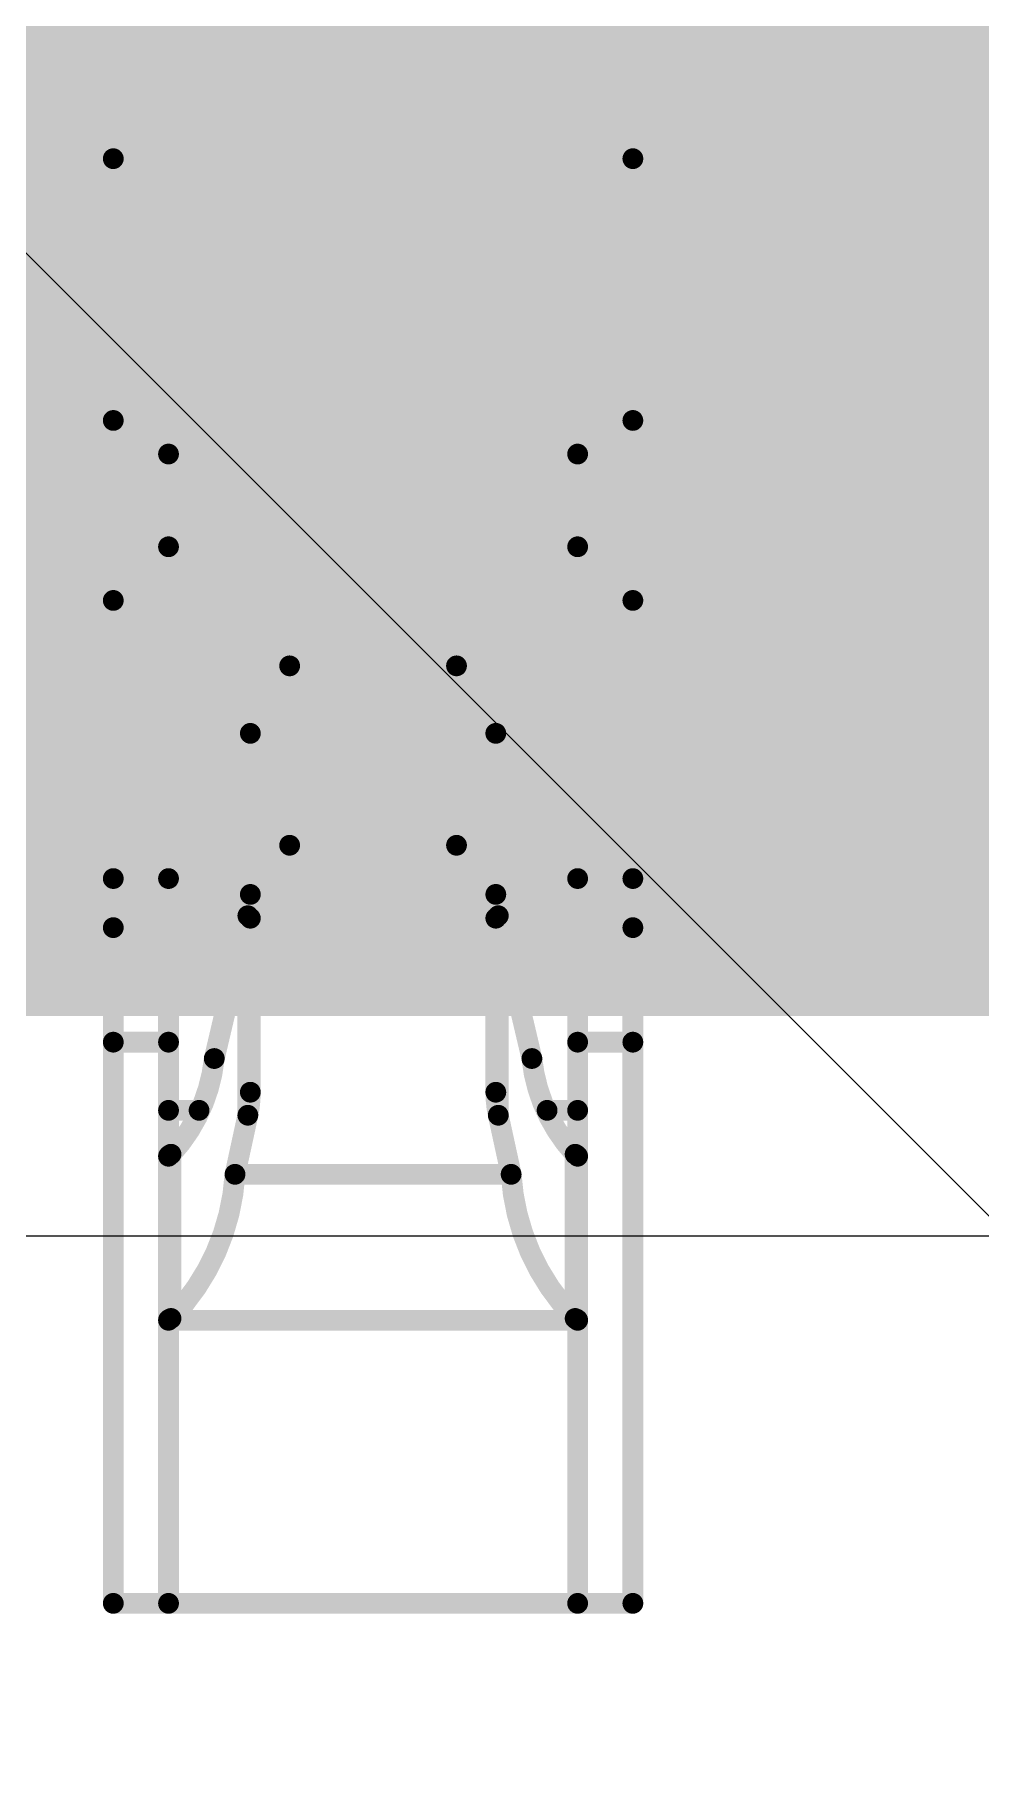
# Model space of a CAD drawing. Header units: inches. Extents: x -6 to 5433, y -4 to 5447.
# Drawn here: x 7.103 to 7.681, y 27.557 to 28.611 of the extents above; entities that cross this region are included whole.
import ezdxf

# ---------------------------------------------------------------- set-up
doc = ezdxf.new("R2010")
doc.units = ezdxf.units.IN
for name, color, linetype in [('Bottom Layer', 5, 'Continuous'), ('Ground', 16, 'Continuous'), ('Mechanical 4', 56, 'Continuous'), ('Top Layer', 1, 'Continuous'), ('Top Paste', 8, 'Continuous'), ('Top Solder', 216, 'Continuous')]:
    doc.layers.add(name, color=color, linetype=linetype)

# ---------------------------------------------------------------- blocks, each defined once
blk = doc.blocks.new('QTH_030_01_L_D_A_K_TR_154')
at = {"layer": 'Top Layer'}
blk.add_hatch(color=1, dxfattribs=at).paths.add_polyline_path([(7.17499962, 0.32000063), (9.714999619999999, 0.32000063), (9.714999619999999, -0.32000063), (7.17499962, -0.32000063)])
at = {"layer": 'Top Paste'}
blk.add_hatch(color=8, dxfattribs=at).paths.add_polyline_path([(7.17499962, 0.32000063), (9.714999619999999, 0.32000063), (9.714999619999999, -0.32000063), (7.17499962, -0.32000063)])
at = {"layer": 'Top Solder'}
blk.add_hatch(color=216, dxfattribs=at).paths.add_polyline_path([(7.07339962, 0.42160063), (9.81659962, 0.42160063), (9.81659962, -0.42160063), (7.07339962, -0.42160063)])

msp = doc.modelspace()

# ---------------------------------------------------------------- linework, layer by layer
at = {"layer": 'Bottom Layer'}
msp.add_line((5.0324512, 27.87647968), (11.43083058, 27.87647968), dxfattribs=at)
msp.add_lwpolyline([(4.871544739999999, 28.26494474, 0.508, 0.508, 0), (13.03822132, 28.26494474, 0.508, 0.508, 0)], format="xyseb", dxfattribs=at)
at = {"layer": 'Ground'}
msp.add_line((4.635789559999999, 30.9391304), (14.45547782, 21.11944214), dxfattribs=at)
for points in [[(4.8006, 31.10394084, 0.2032, 0.2032, 0), (15.09579404, 20.8087468, 0.2032, 0.2032, 0)], [(7.146096959999999, 29.317696, 0.2032, 0.2032, 0), (15.10239296, 21.3614, 0.2032, 0.2032, 0)]]:
    msp.add_lwpolyline(points, format="xyseb", dxfattribs=at)
at = {"layer": 'Mechanical 4'}
for points in [[(7.151154099999999, 28.53494674, 0.0127, 0.0127, 0), (7.4686541, 28.53494674, 0.0127, 0.0127, 0)], [(7.151154099999999, 28.06494514, 0.0127, 0.0127, 0), (7.151154099999999, 28.53494674, 0.0127, 0.0127, 0)], [(7.4686541, 28.06494514, 0.0127, 0.0127, 0), (7.4686541, 28.53494674, 0.0127, 0.0127, 0)], [(7.151154099999999, 28.37494452, 0.0127, 0.0127, 0), (7.4686541, 28.37494452, 0.0127, 0.0127, 0)], [(7.18490562, 28.35440862, 0.0127, 0.0127, 0), (7.43490512, 28.35440862, 0.0127, 0.0127, 0)], [(7.18490562, 27.65194622, 0.0127, 0.0127, 0), (7.18490562, 28.35440862, 0.0127, 0.0127, 0)], [(7.43490512, 27.65194622, 0.0127, 0.0127, 0), (7.43490512, 28.35440862, 0.0127, 0.0127, 0)], [(7.18490562, 28.29773868, 0.0127, 0.0127, 0), (7.43490512, 28.29773868, 0.0127, 0.0127, 0)], [(6.8336541, 28.26494474, 0.0127, 0.0127, 0), (7.151154099999999, 28.26494474, 0.0127, 0.0127, 0)], [(7.4686541, 28.26494474, 0.0127, 0.0127, 0), (7.7861541, 28.26494474, 0.0127, 0.0127, 0)], [(7.23490552, 28.18369522, 0.0127, 0.0127, -0.2473774344944057), (7.258913599999999, 28.22494482, 0.0127, 0.0127, 0)], [(7.258916139999999, 28.22494482, 0.0127, 0.0127, 0), (7.360894599999999, 28.22494482, 0.0127, 0.0127, 0)], [(7.258916139999999, 28.11528286, 0.0127, 0.0127, 0), (7.258916139999999, 28.22494482, 0.0127, 0.0127, 0)], [(7.360894599999999, 28.11528286, 0.0127, 0.0127, 0), (7.360894599999999, 28.22494482, 0.0127, 0.0127, 0)], [(7.360897139999999, 28.22494482, 0.0127, 0.0127, -0.2473774344944055), (7.38490522, 28.18369522, 0.0127, 0.0127, 0)], [(7.23490552, 27.96434844, 0.0127, 0.0127, 0), (7.23490552, 28.18369522, 0.0127, 0.0127, 0)], [(7.38490522, 27.96434844, 0.0127, 0.0127, 0), (7.38490522, 28.18369522, 0.0127, 0.0127, 0)], [(7.23490552, 28.07071348, 0.0127, 0.0127, -0.2374800627721871), (7.258913599999999, 28.1152854, 0.0127, 0.0127, 0)], [(7.258916139999999, 28.11528286, 0.0127, 0.0127, 0), (7.360894599999999, 28.11528286, 0.0127, 0.0127, 0)], [(7.360897139999999, 28.1152854, 0.0127, 0.0127, -0.2374800627721868), (7.38490522, 28.07071348, 0.0127, 0.0127, 0)], [(7.151154099999999, 28.09494508, 0.0127, 0.0127, 0), (7.18490562, 28.09494508, 0.0127, 0.0127, 0)], [(7.43490512, 28.09494508, 0.0127, 0.0127, 0), (7.4686541, 28.09494508, 0.0127, 0.0127, 0)], [(7.23490552, 28.08525752, 0.0127, 0.0127, -0.05786385222314867), (7.233386599999999, 28.07223494, 0.0127, 0.0127, 0)], [(7.38642414, 28.07223494, 0.0127, 0.0127, -0.05786385222358634), (7.38490522, 28.08525752, 0.0127, 0.0127, 0)], [(7.212863399999999, 27.9849453, 0.0127, 0.0127, 0), (7.233386599999999, 28.07223494, 0.0127, 0.0127, 0)], [(7.233386599999999, 27.95027684, 0.0127, 0.0127, 0), (7.233386599999999, 28.07223494, 0.0127, 0.0127, 0)], [(7.38642414, 28.07223494, 0.0127, 0.0127, 0), (7.406944799999999, 27.9849453, 0.0127, 0.0127, 0)], [(7.38642414, 27.95027684, 0.0127, 0.0127, 0), (7.38642414, 28.07223494, 0.0127, 0.0127, 0)], [(6.8336541, 28.06494514, 0.0127, 0.0127, 0), (7.151154099999999, 28.06494514, 0.0127, 0.0127, 0)], [(7.151154099999999, 27.65194622, 0.0127, 0.0127, 0), (7.151154099999999, 28.06494514, 0.0127, 0.0127, 0)], [(7.4686541, 28.06494514, 0.0127, 0.0127, 0), (7.7861541, 28.06494514, 0.0127, 0.0127, 0)], [(7.4686541, 27.65194622, 0.0127, 0.0127, 0), (7.4686541, 28.06494514, 0.0127, 0.0127, 0)], [(7.151154099999999, 27.99494528, 0.0127, 0.0127, 0), (7.18490562, 27.99494528, 0.0127, 0.0127, 0)], [(7.43490512, 27.99494528, 0.0127, 0.0127, 0), (7.4686541, 27.99494528, 0.0127, 0.0127, 0)], [(7.212865939999999, 27.98494784, 0.0127, 0.0127, -0.1625906327552088), (7.18642454, 27.92645418, 0.0127, 0.0127, 0)], [(7.433386199999999, 27.92645418, 0.0127, 0.0127, -0.1625906327552086), (7.406944799999999, 27.98494784, 0.0127, 0.0127, 0)], [(7.23490552, 27.96434844, 0.0127, 0.0127, -0.05365793627952005), (7.233386599999999, 27.95027684, 0.0127, 0.0127, 0)], [(7.38642414, 27.95027684, 0.0127, 0.0127, -0.0536579362795205), (7.38490522, 27.96434844, 0.0127, 0.0127, 0)], [(7.18490562, 27.95328166, 0.0127, 0.0127, 0), (7.203567, 27.95328166, 0.0127, 0.0127, 0)], [(7.225532919999999, 27.91417836, 0.0127, 0.0127, 0), (7.233386599999999, 27.95027684, 0.0127, 0.0127, 0)], [(7.38642414, 27.95027684, 0.0127, 0.0127, 0), (7.39427782, 27.91417836, 0.0127, 0.0127, 0)], [(7.41624374, 27.95328166, 0.0127, 0.0127, 0), (7.43490512, 27.95328166, 0.0127, 0.0127, 0)], [(7.18490562, 27.92521466, 0.0127, 0.0127, -0.01102176059109515), (7.18494118, 27.92530102, 0.0127, 0.0127, 0)], [(7.18494118, 27.92530102, 0.0127, 0.0127, -0.02840440644221671), (7.184986899999999, 27.92538992, 0.0127, 0.0127, 0)], [(7.184986899999999, 27.92538992, 0.0127, 0.0127, -0.03504147048777335), (7.18505294, 27.92548644, 0.0127, 0.0127, 0)], [(7.18505294, 27.92548644, 0.0127, 0.0127, -0.03231858316641392), (7.185152, 27.92559312, 0.0127, 0.0127, 0)], [(7.185152, 27.92559312, 0.0127, 0.0127, -0.02446223684600972), (7.18528916, 27.9257125, 0.0127, 0.0127, 0)], [(7.1852917, 27.92570996, 0.0127, 0.0127, -0.01372918967188927), (7.185469499999999, 27.92584458, 0.0127, 0.0127, 0)], [(7.185469499999999, 27.92584458, 0.0127, 0.0127, -0.00811999270888721), (7.185680319999999, 27.92598681999999, 0.0127, 0.0127, 0)], [(7.18567778, 27.92598936, 0.0127, 0.0127, -0.004820635618377458), (7.185913999999999, 27.92613922, 0.0127, 0.0127, 0)], [(7.185913999999999, 27.92613922, 0.0127, 0.0127, 0), (7.18642454, 27.92645418, 0.0127, 0.0127, 0)], [(7.18642454, 27.82607592, 0.0127, 0.0127, 0), (7.18642454, 27.92645418, 0.0127, 0.0127, 0)], [(7.433386199999999, 27.92645418, 0.0127, 0.0127, 0), (7.4336529, 27.92629415999999, 0.0127, 0.0127, 0)], [(7.433386199999999, 27.82607592, 0.0127, 0.0127, 0), (7.433386199999999, 27.92645418, 0.0127, 0.0127, 0)], [(7.4336529, 27.92629415999999, 0.0127, 0.0127, 0), (7.43391198, 27.92613414, 0.0127, 0.0127, 0)], [(7.433909439999999, 27.9261316, 0.0127, 0.0127, -0.006054857866081543), (7.4341482, 27.92598174, 0.0127, 0.0127, 0)], [(7.434150739999999, 27.92598428, 0.0127, 0.0127, -0.01073696931219575), (7.434356479999999, 27.92584204, 0.0127, 0.0127, 0)], [(7.434356479999999, 27.9258395, 0.0127, 0.0127, -0.01856237099604583), (7.434521579999999, 27.9257125, 0.0127, 0.0127, 0)], [(7.434521579999999, 27.92571504, 0.0127, 0.0127, -0.02338621066752245), (7.434646039999999, 27.9255982, 0.0127, 0.0127, 0)], [(7.434646039999999, 27.92559566, 0.0127, 0.0127, -0.0543214512398607), (7.43480606, 27.925395, 0.0127, 0.0127, 0)], [(7.434808599999999, 27.92539754, 0.0127, 0.0127, -0.02859688050483018), (7.434907659999999, 27.92521466, 0.0127, 0.0127, 0)], [(7.225532919999999, 27.91418089999999, 0.0127, 0.0127, -0.1798939642534223), (7.18642454, 27.82607592, 0.0127, 0.0127, 0)], [(7.225532919999999, 27.91417836, 0.0127, 0.0127, 0), (7.39427782, 27.91417836, 0.0127, 0.0127, 0)], [(7.433386199999999, 27.82607592, 0.0127, 0.0127, -0.1798939642534224), (7.39427782, 27.91418089999999, 0.0127, 0.0127, 0)], [(7.18490562, 27.82514628, 0.0127, 0.0127, -0.01323430967431822), (7.18494118, 27.82521232, 0.0127, 0.0127, 0)], [(7.18490562, 27.82494561999999, 0.0127, 0.0127, 0), (7.43490512, 27.82494561999999, 0.0127, 0.0127, 0)], [(7.18494118, 27.82521232, 0.0127, 0.0127, -0.03268862889588028), (7.184986899999999, 27.8252809, 0.0127, 0.0127, 0)], [(7.184986899999999, 27.82527582, 0.0127, 0.0127, -0.03744583051065433), (7.18505294, 27.82534948, 0.0127, 0.0127, 0)], [(7.18505294, 27.82534948, 0.0127, 0.0127, -0.03188120471760466), (7.185152, 27.82542822, 0.0127, 0.0127, 0)], [(7.18514946, 27.82543076, 0.0127, 0.0127, -0.02261994759612587), (7.18528916, 27.8255222, 0.0127, 0.0127, 0)], [(7.18528916, 27.82551966, 0.0127, 0.0127, -0.01220889248157135), (7.185466959999999, 27.82561872, 0.0127, 0.0127, 0)], [(7.185466959999999, 27.82561872, 0.0127, 0.0127, -0.007070305402231455), (7.18567778, 27.8257254, 0.0127, 0.0127, 0)], [(7.18567778, 27.8257254, 0.0127, 0.0127, 0), (7.185913999999999, 27.8258397, 0.0127, 0.0127, 0)], [(7.185913999999999, 27.8258397, 0.0127, 0.0127, 0), (7.18642454, 27.82607592, 0.0127, 0.0127, 0)], [(7.433386199999999, 27.82607592, 0.0127, 0.0127, 0), (7.4336529, 27.825954, 0.0127, 0.0127, 0)], [(7.4336529, 27.825954, 0.0127, 0.0127, 0), (7.43391198, 27.82583716, 0.0127, 0.0127, 0)], [(7.43391198, 27.82583716, 0.0127, 0.0127, -0.005205334043362407), (7.434150739999999, 27.8257254, 0.0127, 0.0127, 0)], [(7.4341482, 27.82572286, 0.0127, 0.0127, -0.009375622424465243), (7.434353939999999, 27.82561618, 0.0127, 0.0127, 0)], [(7.434353939999999, 27.82561618, 0.0127, 0.0127, -0.01668702497431157), (7.434521579999999, 27.82551966, 0.0127, 0.0127, 0)], [(7.434521579999999, 27.82551966, 0.0127, 0.0127, -0.02199391699649345), (7.434646039999999, 27.8254333, 0.0127, 0.0127, 0)], [(7.434643499999999, 27.8254333, 0.0127, 0.0127, -0.02675089181169026), (7.43473748, 27.82535456, 0.0127, 0.0127, 0)], [(7.434740019999999, 27.82535456, 0.0127, 0.0127, -0.02828763820218028), (7.434808599999999, 27.82528344, 0.0127, 0.0127, 0)], [(7.434808599999999, 27.82528344, 0.0127, 0.0127, -0.03260546152478212), (7.43490512, 27.82514628, 0.0127, 0.0127, 0)], [(7.151154099999999, 27.65194622, 0.0127, 0.0127, 0), (7.4686541, 27.65194622, 0.0127, 0.0127, 0)]]:
    msp.add_lwpolyline(points, format="xyseb", dxfattribs=at)
for points in [[(7.1479791, 28.53494674, 0.00635, 0.00635, 1), (7.154329099999999, 28.53494674, 0.00635, 0.00635, 1)], [(7.1479791, 28.53494674, 0.00635, 0.00635, 1), (7.154329099999999, 28.53494674, 0.00635, 0.00635, 1)], [(7.4654791, 28.53494674, 0.00635, 0.00635, 1), (7.4718291, 28.53494674, 0.00635, 0.00635, 1)], [(7.4654791, 28.53494674, 0.00635, 0.00635, 1), (7.4718291, 28.53494674, 0.00635, 0.00635, 1)], [(7.1479791, 28.37494452, 0.00635, 0.00635, 1), (7.154329099999999, 28.37494452, 0.00635, 0.00635, 1)], [(7.4654791, 28.37494452, 0.00635, 0.00635, 1), (7.4718291, 28.37494452, 0.00635, 0.00635, 1)], [(7.181730619999999, 28.35440862, 0.00635, 0.00635, 1), (7.18808062, 28.35440862, 0.00635, 0.00635, 1)], [(7.181730619999999, 28.35440862, 0.00635, 0.00635, 1), (7.18808062, 28.35440862, 0.00635, 0.00635, 1)], [(7.43173012, 28.35440862, 0.00635, 0.00635, 1), (7.43808012, 28.35440862, 0.00635, 0.00635, 1)], [(7.43173012, 28.35440862, 0.00635, 0.00635, 1), (7.43808012, 28.35440862, 0.00635, 0.00635, 1)], [(7.181730619999999, 28.29773868, 0.00635, 0.00635, 1), (7.18808062, 28.29773868, 0.00635, 0.00635, 1)], [(7.43173012, 28.29773868, 0.00635, 0.00635, 1), (7.43808012, 28.29773868, 0.00635, 0.00635, 1)], [(7.1479791, 28.26494474, 0.00635, 0.00635, 1), (7.154329099999999, 28.26494474, 0.00635, 0.00635, 1)], [(7.4654791, 28.26494474, 0.00635, 0.00635, 1), (7.4718291, 28.26494474, 0.00635, 0.00635, 1)], [(7.2557386, 28.22494482, 0.00635, 0.00635, 1), (7.2620886, 28.22494482, 0.00635, 0.00635, 1)], [(7.25574114, 28.22494482, 0.00635, 0.00635, 1), (7.26209114, 28.22494482, 0.00635, 0.00635, 1)], [(7.25574114, 28.22494482, 0.00635, 0.00635, 1), (7.26209114, 28.22494482, 0.00635, 0.00635, 1)], [(7.357719599999999, 28.22494482, 0.00635, 0.00635, 1), (7.3640696, 28.22494482, 0.00635, 0.00635, 1)], [(7.357719599999999, 28.22494482, 0.00635, 0.00635, 1), (7.3640696, 28.22494482, 0.00635, 0.00635, 1)], [(7.357722139999999, 28.22494482, 0.00635, 0.00635, 1), (7.36407214, 28.22494482, 0.00635, 0.00635, 1)], [(7.23173052, 28.18369522, 0.00635, 0.00635, 1), (7.23808052, 28.18369522, 0.00635, 0.00635, 1)], [(7.23173052, 28.18369522, 0.00635, 0.00635, 1), (7.23808052, 28.18369522, 0.00635, 0.00635, 1)], [(7.381730220000001, 28.18369522, 0.00635, 0.00635, 1), (7.388080219999999, 28.18369522, 0.00635, 0.00635, 1)], [(7.381730220000001, 28.18369522, 0.00635, 0.00635, 1), (7.388080219999999, 28.18369522, 0.00635, 0.00635, 1)], [(7.2557386, 28.1152854, 0.00635, 0.00635, 1), (7.2620886, 28.1152854, 0.00635, 0.00635, 1)], [(7.25574114, 28.11528286, 0.00635, 0.00635, 1), (7.26209114, 28.11528286, 0.00635, 0.00635, 1)], [(7.25574114, 28.11528286, 0.00635, 0.00635, 1), (7.26209114, 28.11528286, 0.00635, 0.00635, 1)], [(7.357719599999999, 28.11528286, 0.00635, 0.00635, 1), (7.3640696, 28.11528286, 0.00635, 0.00635, 1)], [(7.357719599999999, 28.11528286, 0.00635, 0.00635, 1), (7.3640696, 28.11528286, 0.00635, 0.00635, 1)], [(7.357722139999999, 28.1152854, 0.00635, 0.00635, 1), (7.36407214, 28.1152854, 0.00635, 0.00635, 1)], [(7.1479791, 28.09494508, 0.00635, 0.00635, 1), (7.154329099999999, 28.09494508, 0.00635, 0.00635, 1)], [(7.181730619999999, 28.09494508, 0.00635, 0.00635, 1), (7.18808062, 28.09494508, 0.00635, 0.00635, 1)], [(7.43173012, 28.09494508, 0.00635, 0.00635, 1), (7.43808012, 28.09494508, 0.00635, 0.00635, 1)], [(7.4654791, 28.09494508, 0.00635, 0.00635, 1), (7.4718291, 28.09494508, 0.00635, 0.00635, 1)], [(7.23173052, 28.08525752, 0.00635, 0.00635, 1), (7.23808052, 28.08525752, 0.00635, 0.00635, 1)], [(7.381730220000001, 28.08525752, 0.00635, 0.00635, 1), (7.388080219999999, 28.08525752, 0.00635, 0.00635, 1)], [(7.2302116, 28.07223494, 0.00635, 0.00635, 1), (7.236561599999999, 28.07223494, 0.00635, 0.00635, 1)], [(7.2302116, 28.07223494, 0.00635, 0.00635, 1), (7.236561599999999, 28.07223494, 0.00635, 0.00635, 1)], [(7.2302116, 28.07223494, 0.00635, 0.00635, 1), (7.236561599999999, 28.07223494, 0.00635, 0.00635, 1)], [(7.23173052, 28.07071348, 0.00635, 0.00635, 1), (7.23808052, 28.07071348, 0.00635, 0.00635, 1)], [(7.381730220000001, 28.07071348, 0.00635, 0.00635, 1), (7.388080219999999, 28.07071348, 0.00635, 0.00635, 1)], [(7.38324914, 28.07223494, 0.00635, 0.00635, 1), (7.38959914, 28.07223494, 0.00635, 0.00635, 1)], [(7.38324914, 28.07223494, 0.00635, 0.00635, 1), (7.38959914, 28.07223494, 0.00635, 0.00635, 1)], [(7.38324914, 28.07223494, 0.00635, 0.00635, 1), (7.38959914, 28.07223494, 0.00635, 0.00635, 1)], [(7.1479791, 28.06494514, 0.00635, 0.00635, 1), (7.154329099999999, 28.06494514, 0.00635, 0.00635, 1)], [(7.1479791, 28.06494514, 0.00635, 0.00635, 1), (7.154329099999999, 28.06494514, 0.00635, 0.00635, 1)], [(7.1479791, 28.06494514, 0.00635, 0.00635, 1), (7.154329099999999, 28.06494514, 0.00635, 0.00635, 1)], [(7.4654791, 28.06494514, 0.00635, 0.00635, 1), (7.4718291, 28.06494514, 0.00635, 0.00635, 1)], [(7.4654791, 28.06494514, 0.00635, 0.00635, 1), (7.4718291, 28.06494514, 0.00635, 0.00635, 1)], [(7.4654791, 28.06494514, 0.00635, 0.00635, 1), (7.4718291, 28.06494514, 0.00635, 0.00635, 1)], [(7.1479791, 27.99494528, 0.00635, 0.00635, 1), (7.154329099999999, 27.99494528, 0.00635, 0.00635, 1)], [(7.181730619999999, 27.99494528, 0.00635, 0.00635, 1), (7.18808062, 27.99494528, 0.00635, 0.00635, 1)], [(7.43173012, 27.99494528, 0.00635, 0.00635, 1), (7.43808012, 27.99494528, 0.00635, 0.00635, 1)], [(7.4654791, 27.99494528, 0.00635, 0.00635, 1), (7.4718291, 27.99494528, 0.00635, 0.00635, 1)], [(7.209688399999999, 27.9849453, 0.00635, 0.00635, 1), (7.2160384, 27.9849453, 0.00635, 0.00635, 1)], [(7.20969094, 27.98494784, 0.00635, 0.00635, 1), (7.21604094, 27.98494784, 0.00635, 0.00635, 1)], [(7.403769799999999, 27.98494784, 0.00635, 0.00635, 1), (7.4101198, 27.98494784, 0.00635, 0.00635, 1)], [(7.403769799999999, 27.9849453, 0.00635, 0.00635, 1), (7.4101198, 27.9849453, 0.00635, 0.00635, 1)], [(7.23173052, 27.96434844, 0.00635, 0.00635, 1), (7.23808052, 27.96434844, 0.00635, 0.00635, 1)], [(7.23173052, 27.96434844, 0.00635, 0.00635, 1), (7.23808052, 27.96434844, 0.00635, 0.00635, 1)], [(7.381730220000001, 27.96434844, 0.00635, 0.00635, 1), (7.388080219999999, 27.96434844, 0.00635, 0.00635, 1)], [(7.381730220000001, 27.96434844, 0.00635, 0.00635, 1), (7.388080219999999, 27.96434844, 0.00635, 0.00635, 1)], [(7.181730619999999, 27.95328166, 0.00635, 0.00635, 1), (7.18808062, 27.95328166, 0.00635, 0.00635, 1)], [(7.200392, 27.95328166, 0.00635, 0.00635, 1), (7.206741999999999, 27.95328166, 0.00635, 0.00635, 1)], [(7.2302116, 27.95027684, 0.00635, 0.00635, 1), (7.236561599999999, 27.95027684, 0.00635, 0.00635, 1)], [(7.2302116, 27.95027684, 0.00635, 0.00635, 1), (7.236561599999999, 27.95027684, 0.00635, 0.00635, 1)], [(7.2302116, 27.95027684, 0.00635, 0.00635, 1), (7.236561599999999, 27.95027684, 0.00635, 0.00635, 1)], [(7.38324914, 27.95027684, 0.00635, 0.00635, 1), (7.38959914, 27.95027684, 0.00635, 0.00635, 1)], [(7.38324914, 27.95027684, 0.00635, 0.00635, 1), (7.38959914, 27.95027684, 0.00635, 0.00635, 1)], [(7.38324914, 27.95027684, 0.00635, 0.00635, 1), (7.38959914, 27.95027684, 0.00635, 0.00635, 1)], [(7.413068739999999, 27.95328166, 0.00635, 0.00635, 1), (7.419418739999999, 27.95328166, 0.00635, 0.00635, 1)], [(7.43173012, 27.95328166, 0.00635, 0.00635, 1), (7.43808012, 27.95328166, 0.00635, 0.00635, 1)], [(7.181730619999999, 27.92521466, 0.00635, 0.00635, 1), (7.18808062, 27.92521466, 0.00635, 0.00635, 1)], [(7.18176618, 27.92530102, 0.00635, 0.00635, 1), (7.18811618, 27.92530102, 0.00635, 0.00635, 1)], [(7.18176618, 27.92530102, 0.00635, 0.00635, 1), (7.18811618, 27.92530102, 0.00635, 0.00635, 1)], [(7.1818119, 27.92538992, 0.00635, 0.00635, 1), (7.188161899999999, 27.92538992, 0.00635, 0.00635, 1)], [(7.1818119, 27.92538992, 0.00635, 0.00635, 1), (7.188161899999999, 27.92538992, 0.00635, 0.00635, 1)], [(7.181877939999999, 27.92548644, 0.00635, 0.00635, 1), (7.18822794, 27.92548644, 0.00635, 0.00635, 1)], [(7.181877939999999, 27.92548644, 0.00635, 0.00635, 1), (7.18822794, 27.92548644, 0.00635, 0.00635, 1)], [(7.181976999999999, 27.92559312, 0.00635, 0.00635, 1), (7.188327, 27.92559312, 0.00635, 0.00635, 1)], [(7.181976999999999, 27.92559312, 0.00635, 0.00635, 1), (7.188327, 27.92559312, 0.00635, 0.00635, 1)], [(7.18211416, 27.9257125, 0.00635, 0.00635, 1), (7.18846416, 27.9257125, 0.00635, 0.00635, 1)], [(7.1821167, 27.92570996, 0.00635, 0.00635, 1), (7.188466699999999, 27.92570996, 0.00635, 0.00635, 1)], [(7.182294499999999, 27.92584458, 0.00635, 0.00635, 1), (7.188644499999999, 27.92584458, 0.00635, 0.00635, 1)], [(7.182294499999999, 27.92584458, 0.00635, 0.00635, 1), (7.188644499999999, 27.92584458, 0.00635, 0.00635, 1)], [(7.18250278, 27.92598936, 0.00635, 0.00635, 1), (7.188852779999999, 27.92598936, 0.00635, 0.00635, 1)], [(7.18250532, 27.92598681999999, 0.00635, 0.00635, 1), (7.188855319999999, 27.92598681999999, 0.00635, 0.00635, 1)], [(7.182739, 27.92613922, 0.00635, 0.00635, 1), (7.189088999999999, 27.92613922, 0.00635, 0.00635, 1)], [(7.182739, 27.92613922, 0.00635, 0.00635, 1), (7.189088999999999, 27.92613922, 0.00635, 0.00635, 1)], [(7.183249539999999, 27.92645418, 0.00635, 0.00635, 1), (7.18959954, 27.92645418, 0.00635, 0.00635, 1)], [(7.183249539999999, 27.92645418, 0.00635, 0.00635, 1), (7.18959954, 27.92645418, 0.00635, 0.00635, 1)], [(7.183249539999999, 27.92645418, 0.00635, 0.00635, 1), (7.18959954, 27.92645418, 0.00635, 0.00635, 1)], [(7.4302112, 27.92645418, 0.00635, 0.00635, 1), (7.436561199999999, 27.92645418, 0.00635, 0.00635, 1)], [(7.4302112, 27.92645418, 0.00635, 0.00635, 1), (7.436561199999999, 27.92645418, 0.00635, 0.00635, 1)], [(7.4302112, 27.92645418, 0.00635, 0.00635, 1), (7.436561199999999, 27.92645418, 0.00635, 0.00635, 1)], [(7.430477899999999, 27.92629415999999, 0.00635, 0.00635, 1), (7.4368279, 27.92629415999999, 0.00635, 0.00635, 1)], [(7.430477899999999, 27.92629415999999, 0.00635, 0.00635, 1), (7.4368279, 27.92629415999999, 0.00635, 0.00635, 1)], [(7.430734439999999, 27.9261316, 0.00635, 0.00635, 1), (7.43708444, 27.9261316, 0.00635, 0.00635, 1)], [(7.43073698, 27.92613414, 0.00635, 0.00635, 1), (7.43708698, 27.92613414, 0.00635, 0.00635, 1)], [(7.4309732, 27.92598174, 0.00635, 0.00635, 1), (7.4373232, 27.92598174, 0.00635, 0.00635, 1)], [(7.430975739999999, 27.92598428, 0.00635, 0.00635, 1), (7.43732574, 27.92598428, 0.00635, 0.00635, 1)], [(7.431181479999999, 27.92584204, 0.00635, 0.00635, 1), (7.437531480000001, 27.92584204, 0.00635, 0.00635, 1)], [(7.431181479999999, 27.9258395, 0.00635, 0.00635, 1), (7.437531480000001, 27.9258395, 0.00635, 0.00635, 1)], [(7.43134658, 27.92571504, 0.00635, 0.00635, 1), (7.437696579999999, 27.92571504, 0.00635, 0.00635, 1)], [(7.43134658, 27.9257125, 0.00635, 0.00635, 1), (7.437696579999999, 27.9257125, 0.00635, 0.00635, 1)], [(7.431471039999999, 27.9255982, 0.00635, 0.00635, 1), (7.43782104, 27.9255982, 0.00635, 0.00635, 1)], [(7.431471039999999, 27.92559566, 0.00635, 0.00635, 1), (7.43782104, 27.92559566, 0.00635, 0.00635, 1)], [(7.43163106, 27.925395, 0.00635, 0.00635, 1), (7.437981059999999, 27.925395, 0.00635, 0.00635, 1)], [(7.4316336, 27.92539754, 0.00635, 0.00635, 1), (7.437983599999999, 27.92539754, 0.00635, 0.00635, 1)], [(7.43173266, 27.92521466, 0.00635, 0.00635, 1), (7.438082659999999, 27.92521466, 0.00635, 0.00635, 1)], [(7.222357919999999, 27.91418089999999, 0.00635, 0.00635, 1), (7.228707919999999, 27.91418089999999, 0.00635, 0.00635, 1)], [(7.222357919999999, 27.91417836, 0.00635, 0.00635, 1), (7.228707919999999, 27.91417836, 0.00635, 0.00635, 1)], [(7.222357919999999, 27.91417836, 0.00635, 0.00635, 1), (7.228707919999999, 27.91417836, 0.00635, 0.00635, 1)], [(7.391102819999999, 27.91418089999999, 0.00635, 0.00635, 1), (7.39745282, 27.91418089999999, 0.00635, 0.00635, 1)], [(7.391102819999999, 27.91417836, 0.00635, 0.00635, 1), (7.39745282, 27.91417836, 0.00635, 0.00635, 1)], [(7.391102819999999, 27.91417836, 0.00635, 0.00635, 1), (7.39745282, 27.91417836, 0.00635, 0.00635, 1)], [(7.181730619999999, 27.82514628, 0.00635, 0.00635, 1), (7.18808062, 27.82514628, 0.00635, 0.00635, 1)], [(7.181730619999999, 27.82494561999999, 0.00635, 0.00635, 1), (7.18808062, 27.82494561999999, 0.00635, 0.00635, 1)], [(7.18176618, 27.82521232, 0.00635, 0.00635, 1), (7.18811618, 27.82521232, 0.00635, 0.00635, 1)], [(7.18176618, 27.82521232, 0.00635, 0.00635, 1), (7.18811618, 27.82521232, 0.00635, 0.00635, 1)], [(7.1818119, 27.8252809, 0.00635, 0.00635, 1), (7.188161899999999, 27.8252809, 0.00635, 0.00635, 1)], [(7.1818119, 27.82527582, 0.00635, 0.00635, 1), (7.188161899999999, 27.82527582, 0.00635, 0.00635, 1)], [(7.181877939999999, 27.82534948, 0.00635, 0.00635, 1), (7.18822794, 27.82534948, 0.00635, 0.00635, 1)], [(7.181877939999999, 27.82534948, 0.00635, 0.00635, 1), (7.18822794, 27.82534948, 0.00635, 0.00635, 1)], [(7.181974459999999, 27.82543076, 0.00635, 0.00635, 1), (7.18832446, 27.82543076, 0.00635, 0.00635, 1)], [(7.181976999999999, 27.82542822, 0.00635, 0.00635, 1), (7.188327, 27.82542822, 0.00635, 0.00635, 1)], [(7.18211416, 27.8255222, 0.00635, 0.00635, 1), (7.18846416, 27.8255222, 0.00635, 0.00635, 1)], [(7.18211416, 27.82551966, 0.00635, 0.00635, 1), (7.18846416, 27.82551966, 0.00635, 0.00635, 1)], [(7.18229196, 27.82561872, 0.00635, 0.00635, 1), (7.188641959999999, 27.82561872, 0.00635, 0.00635, 1)], [(7.18229196, 27.82561872, 0.00635, 0.00635, 1), (7.188641959999999, 27.82561872, 0.00635, 0.00635, 1)], [(7.18250278, 27.8257254, 0.00635, 0.00635, 1), (7.188852779999999, 27.8257254, 0.00635, 0.00635, 1)], [(7.18250278, 27.8257254, 0.00635, 0.00635, 1), (7.188852779999999, 27.8257254, 0.00635, 0.00635, 1)], [(7.182739, 27.8258397, 0.00635, 0.00635, 1), (7.189088999999999, 27.8258397, 0.00635, 0.00635, 1)], [(7.182739, 27.8258397, 0.00635, 0.00635, 1), (7.189088999999999, 27.8258397, 0.00635, 0.00635, 1)], [(7.183249539999999, 27.82607592, 0.00635, 0.00635, 1), (7.18959954, 27.82607592, 0.00635, 0.00635, 1)], [(7.183249539999999, 27.82607592, 0.00635, 0.00635, 1), (7.18959954, 27.82607592, 0.00635, 0.00635, 1)], [(7.183249539999999, 27.82607592, 0.00635, 0.00635, 1), (7.18959954, 27.82607592, 0.00635, 0.00635, 1)], [(7.4302112, 27.82607592, 0.00635, 0.00635, 1), (7.436561199999999, 27.82607592, 0.00635, 0.00635, 1)], [(7.4302112, 27.82607592, 0.00635, 0.00635, 1), (7.436561199999999, 27.82607592, 0.00635, 0.00635, 1)], [(7.4302112, 27.82607592, 0.00635, 0.00635, 1), (7.436561199999999, 27.82607592, 0.00635, 0.00635, 1)], [(7.430477899999999, 27.825954, 0.00635, 0.00635, 1), (7.4368279, 27.825954, 0.00635, 0.00635, 1)], [(7.430477899999999, 27.825954, 0.00635, 0.00635, 1), (7.4368279, 27.825954, 0.00635, 0.00635, 1)], [(7.43073698, 27.82583716, 0.00635, 0.00635, 1), (7.43708698, 27.82583716, 0.00635, 0.00635, 1)], [(7.43073698, 27.82583716, 0.00635, 0.00635, 1), (7.43708698, 27.82583716, 0.00635, 0.00635, 1)], [(7.4309732, 27.82572286, 0.00635, 0.00635, 1), (7.4373232, 27.82572286, 0.00635, 0.00635, 1)], [(7.430975739999999, 27.8257254, 0.00635, 0.00635, 1), (7.43732574, 27.8257254, 0.00635, 0.00635, 1)], [(7.43117894, 27.82561618, 0.00635, 0.00635, 1), (7.43752894, 27.82561618, 0.00635, 0.00635, 1)], [(7.43117894, 27.82561618, 0.00635, 0.00635, 1), (7.43752894, 27.82561618, 0.00635, 0.00635, 1)], [(7.43134658, 27.82551966, 0.00635, 0.00635, 1), (7.437696579999999, 27.82551966, 0.00635, 0.00635, 1)], [(7.43134658, 27.82551966, 0.00635, 0.00635, 1), (7.437696579999999, 27.82551966, 0.00635, 0.00635, 1)], [(7.431468499999999, 27.8254333, 0.00635, 0.00635, 1), (7.4378185, 27.8254333, 0.00635, 0.00635, 1)], [(7.431471039999999, 27.8254333, 0.00635, 0.00635, 1), (7.43782104, 27.8254333, 0.00635, 0.00635, 1)], [(7.431562479999999, 27.82535456, 0.00635, 0.00635, 1), (7.43791248, 27.82535456, 0.00635, 0.00635, 1)], [(7.431565019999999, 27.82535456, 0.00635, 0.00635, 1), (7.43791502, 27.82535456, 0.00635, 0.00635, 1)], [(7.4316336, 27.82528344, 0.00635, 0.00635, 1), (7.437983599999999, 27.82528344, 0.00635, 0.00635, 1)], [(7.4316336, 27.82528344, 0.00635, 0.00635, 1), (7.437983599999999, 27.82528344, 0.00635, 0.00635, 1)], [(7.43173012, 27.82514628, 0.00635, 0.00635, 1), (7.43808012, 27.82514628, 0.00635, 0.00635, 1)], [(7.43173012, 27.82494561999999, 0.00635, 0.00635, 1), (7.43808012, 27.82494561999999, 0.00635, 0.00635, 1)], [(7.1479791, 27.65194622, 0.00635, 0.00635, 1), (7.154329099999999, 27.65194622, 0.00635, 0.00635, 1)], [(7.1479791, 27.65194622, 0.00635, 0.00635, 1), (7.154329099999999, 27.65194622, 0.00635, 0.00635, 1)], [(7.181730619999999, 27.65194622, 0.00635, 0.00635, 1), (7.18808062, 27.65194622, 0.00635, 0.00635, 1)], [(7.43173012, 27.65194622, 0.00635, 0.00635, 1), (7.43808012, 27.65194622, 0.00635, 0.00635, 1)], [(7.4654791, 27.65194622, 0.00635, 0.00635, 1), (7.4718291, 27.65194622, 0.00635, 0.00635, 1)], [(7.4654791, 27.65194622, 0.00635, 0.00635, 1), (7.4718291, 27.65194622, 0.00635, 0.00635, 1)]]:
    msp.add_lwpolyline(points, format="xyseb", close=True, dxfattribs=at)

# ---------------------------------------------------------------- block references
at = {"rotation": 180}
msp.add_blockref('QTH_030_01_L_D_A_K_TR_154', (15.3105993, 28.85674696), dxfattribs=at)

doc.saveas('drawing.dxf')
